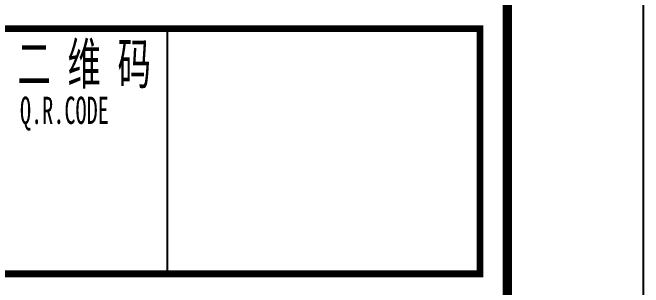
# Model space of a CAD drawing. Extents: x 36524853 to 36525459, y 2743936 to 2747542.
# Drawn here: x 36525166.99 to 36525190.16, y 2746567.81 to 2746577.9 of the extents above; entities that cross this region are included whole.
import ezdxf

# ---------------------------------------------------------------- set-up
doc = ezdxf.new("R2010")
doc.units = 0
doc.header["$LTSCALE"] = 1000
doc.header["$MEASUREMENT"] = 0
for name, color, linetype in [('A0-11 图框-粗线', 16, 'Continuous'), ('A0-12 图框-中粗线', 41, 'Continuous'), ('A0-13 图框-细线', 7, 'Continuous'), ('A0-21 图框-不可改文字', 7, 'Continuous')]:
    doc.layers.add(name, color=color, linetype=linetype)
doc.styles.add('SKED-粗宋体', font='', dxfattribs={"width": 0.7})
doc.styles.get('SKED-粗宋体').set_extended_font_data('SimSun')

# ---------------------------------------------------------------- blocks, each defined once
blk = doc.blocks.new('A$C00E3302F')
at = {"layer": 'A0-12 图框-中粗线', "const_width": 50, "flags": 128}
blk.add_lwpolyline([(0, -7400), (0, -5600), (7000, -5600), (7000, -7400)], close=True, dxfattribs=at)
at = {"layer": 'A0-13 图框-细线'}
for p, q in [((7000, -5600), (0, -5600)), ((4700, -5600), (4700, -7400))]:
    blk.add_line(p, q, dxfattribs=at)
at = {"layer": 'A0-21 图框-不可改文字', "style": 'SKED-粗宋体', "width": 0.6}
for s, height, p in [('二 维 码', 300, (3600.7, -6005.9)), ('Q.R.CODE ', 200, (3619.5, -6299.1))]:
    blk.add_text(s, height=height, dxfattribs=at).set_placement(p)
blk = doc.blocks.new('A$C6202001D')
at = {"layer": 'A0-11 图框-粗线', "const_width": 70}
blk.add_lwpolyline([(58400, 41000), (2500, 41000), (2500, 1000), (58400, 1000)], close=True, dxfattribs=at)
at = {"layer": 'A0-13 图框-细线'}
blk.add_lwpolyline([(59400, 42000), (0, 42000), (0, 0), (59400, 0)], close=True, dxfattribs=at)
blk.add_blockref('A$C00E3302F', (51200, 19900))

msp = doc.modelspace()

# ---------------------------------------------------------------- block references
at = {"xscale": 0.005, "yscale": 0.005, "zscale": 0.005}
msp.add_blockref('A$C6202001D', (36524893.161, 2746505.809), dxfattribs=at)

doc.saveas('drawing.dxf')
